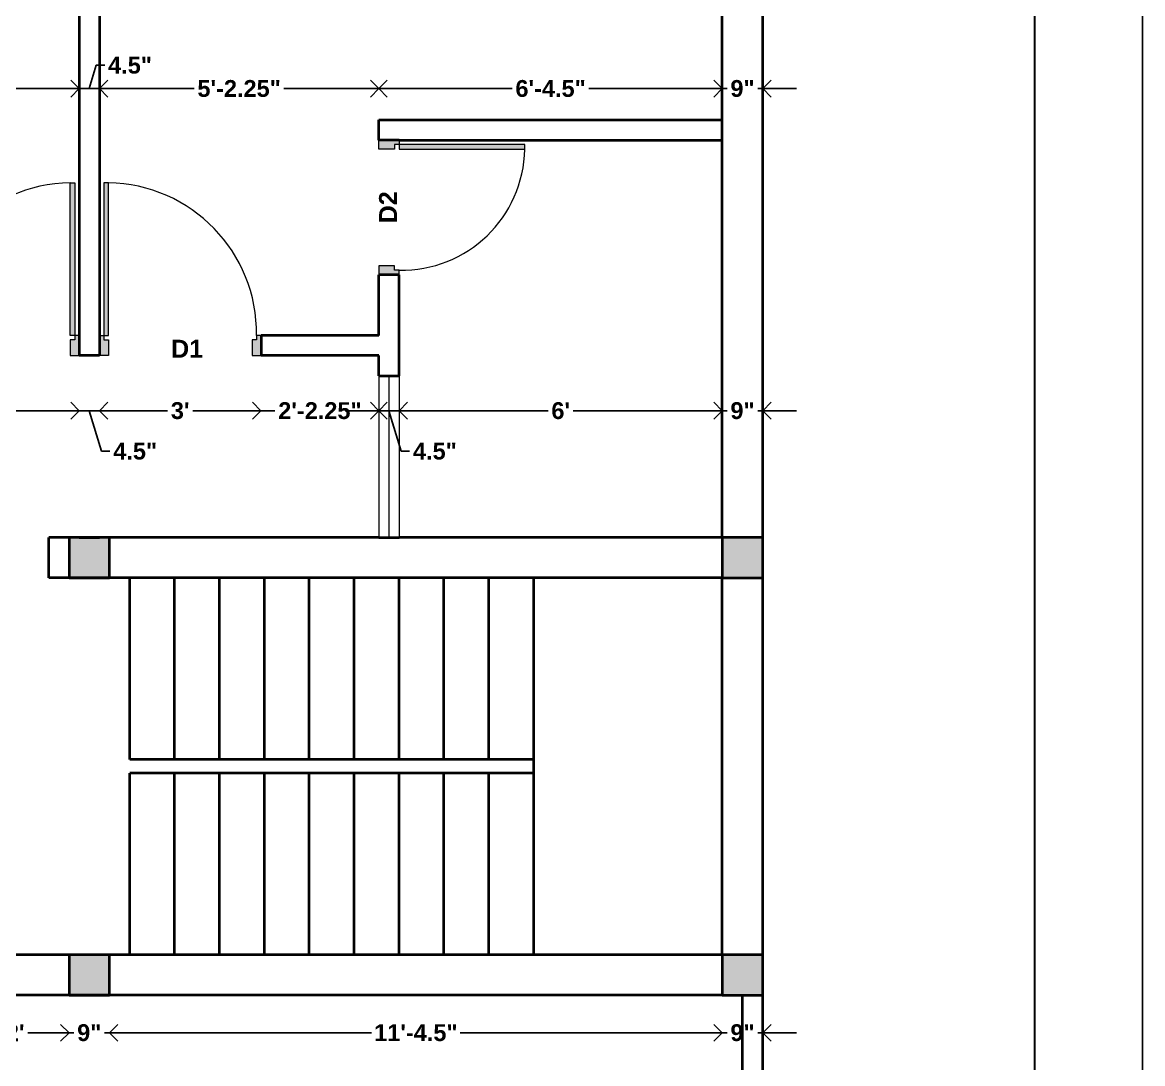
# Model space of a CAD drawing. Header units: inches. Extents: x 1457 to 6508, y 1058 to 4458.
# Drawn here: x 2435.5 to 2685, y 2806 to 3038 of the extents above; entities that cross this region are included whole.
import ezdxf

# ---------------------------------------------------------------- set-up
doc = ezdxf.new("R2010")
doc.units = ezdxf.units.IN
for name, color, linetype, lineweight in [('1.COLUMN', 1, 'Continuous', 40), ('DOOR', 3, 'Continuous', 18), ('frame', 10, 'Continuous', 30), ('WALL', 2, 'Continuous', 40), ('WALL DIMENSION', 6, 'Continuous', 13), ('WINDOW', 4, 'Continuous', 18)]:
    doc.layers.add(name, color=color, linetype=linetype, lineweight=lineweight)
doc.styles.get("Standard").update_dxf_attribs({"font": 'arialbd.ttf'})
doc.dimstyles.new('WALL DIMENSION', dxfattribs={"dimscale": 1.5, "dimtxt": 2.5, "dimasz": 2.5, "dimexe": 1.25, "dimexo": 0.625, "dimtad": 0, "dimlunit": 3, "dimtxsty": 'Standard', "dimblk": 'OPEN90', "dimcen": 2.5, "dimse1": 1, "dimse2": 1, "dimclrd": 1, "dimclrt": 3, "dimadec": 0, "dimazin": 0, "dimtfac": 1, "dimtmove": 0, "dimatfit": 3, "dimfxl": 0, "dimarcsym": 0})

# ---------------------------------------------------------------- blocks, each defined once
blk = doc.blocks.new('_Open90')
at = {"color": 0, "linetype": 'ByBlock', "lineweight": -2}
for p, q in [((0, 0), (-1, 0)), ((-0.5, 0.5), (0, 0)), ((0, 0), (-0.5, -0.5))]:
    blk.add_line(p, q, dxfattribs=at)
blk = doc.blocks.new('*D50')
at = {"layer": 'Defpoints', "color": 0}
for p in [(2412.14, 2963.76), (2448.14, 2963.76), (2448.14, 2951.48)]:
    blk.add_point(p, dxfattribs=at)
at = {"layer": 'WALL DIMENSION', "color": 1, "lineweight": -2}
for p, q in [((2415.89, 2951.48), (2427.34, 2951.48)), ((2444.39, 2951.48), (2432.95, 2951.48))]:
    blk.add_line(p, q, dxfattribs=at)
at = {"layer": 'WALL DIMENSION', "color": 1, "lineweight": -2, "xscale": 3.75, "yscale": 3.75, "zscale": 3.75, "rotation": 180}
blk.add_blockref('_Open90', (2412.14, 2951.48), dxfattribs=at)
at = {"layer": 'WALL DIMENSION', "color": 1, "lineweight": -2, "xscale": 3.75, "yscale": 3.75, "zscale": 3.75}
blk.add_blockref('_Open90', (2448.14, 2951.48), dxfattribs=at)
at = {"layer": 'WALL DIMENSION', "color": 3, "insert": (2430.14, 2951.48), "char_height": 3.75, "attachment_point": 5}
blk.add_mtext("3'", dxfattribs=at)
blk = doc.blocks.new('*D51')
at = {"layer": 'Defpoints', "color": 0}
for p in [(2448.14, 2963.76), (2452.64, 2963.76), (2452.64, 2951.48)]:
    blk.add_point(p, dxfattribs=at)
at = {"layer": 'WALL DIMENSION', "color": 1, "lineweight": -2}
for p, q in [((2444.39, 2951.48), (2440.64, 2951.48)), ((2448.14, 2951.48), (2452.64, 2951.48)), ((2448.14, 2951.48), (2452.64, 2951.48)), ((2450.39, 2951.48), (2453.1, 2942.46)), ((2456.39, 2951.48), (2460.14, 2951.48)), ((2453.1, 2942.46), (2454.97, 2942.46))]:
    blk.add_line(p, q, dxfattribs=at)
at = {"layer": 'WALL DIMENSION', "color": 1, "lineweight": -2, "xscale": 3.75, "yscale": 3.75, "zscale": 3.75}
blk.add_blockref('_Open90', (2448.14, 2951.48), dxfattribs=at)
at = {"layer": 'WALL DIMENSION', "color": 1, "lineweight": -2, "xscale": 3.75, "yscale": 3.75, "zscale": 3.75, "rotation": 180}
blk.add_blockref('_Open90', (2452.64, 2951.48), dxfattribs=at)
at = {"layer": 'WALL DIMENSION', "color": 3, "insert": (2460.62, 2942.46), "char_height": 3.75, "attachment_point": 5}
blk.add_mtext('4.5"', dxfattribs=at)
blk = doc.blocks.new('*D52')
at = {"layer": 'Defpoints', "color": 0}
for p in [(2452.64, 2963.76), (2488.64, 2963.76), (2488.64, 2951.48)]:
    blk.add_point(p, dxfattribs=at)
at = {"layer": 'WALL DIMENSION', "color": 1, "lineweight": -2}
for p, q in [((2456.39, 2951.48), (2467.84, 2951.48)), ((2484.89, 2951.48), (2473.45, 2951.48))]:
    blk.add_line(p, q, dxfattribs=at)
at = {"layer": 'WALL DIMENSION', "color": 1, "lineweight": -2, "xscale": 3.75, "yscale": 3.75, "zscale": 3.75, "rotation": 180}
blk.add_blockref('_Open90', (2452.64, 2951.48), dxfattribs=at)
at = {"layer": 'WALL DIMENSION', "color": 1, "lineweight": -2, "xscale": 3.75, "yscale": 3.75, "zscale": 3.75}
blk.add_blockref('_Open90', (2488.64, 2951.48), dxfattribs=at)
at = {"layer": 'WALL DIMENSION', "color": 3, "insert": (2470.64, 2951.48), "char_height": 3.75, "attachment_point": 5}
blk.add_mtext("3'", dxfattribs=at)
blk = doc.blocks.new('*D53')
at = {"layer": 'Defpoints', "color": 0}
for p in [(2488.64, 2963.76), (2514.89, 2963.76), (2514.89, 2951.48)]:
    blk.add_point(p, dxfattribs=at)
at = {"layer": 'WALL DIMENSION', "color": 1, "lineweight": -2}
for p, q in [((2484.89, 2951.48), (2481.14, 2951.48)), ((2488.64, 2951.48), (2491.73, 2951.48)), ((2514.89, 2951.48), (2511.8, 2951.48)), ((2518.64, 2951.48), (2522.39, 2951.48))]:
    blk.add_line(p, q, dxfattribs=at)
at = {"layer": 'WALL DIMENSION', "color": 1, "lineweight": -2, "xscale": 3.75, "yscale": 3.75, "zscale": 3.75}
blk.add_blockref('_Open90', (2488.64, 2951.48), dxfattribs=at)
at = {"layer": 'WALL DIMENSION', "color": 1, "lineweight": -2, "xscale": 3.75, "yscale": 3.75, "zscale": 3.75, "rotation": 180}
blk.add_blockref('_Open90', (2514.89, 2951.48), dxfattribs=at)
at = {"layer": 'WALL DIMENSION', "color": 3, "insert": (2501.77, 2951.48), "char_height": 3.75, "attachment_point": 5}
blk.add_mtext('2\'-2.25"', dxfattribs=at)
blk = doc.blocks.new('*D59')
at = {"layer": 'Defpoints', "color": 0}
for p in [(2514.89, 2963.76), (2519.39, 2963.12), (2519.39, 2951.48)]:
    blk.add_point(p, dxfattribs=at)
at = {"layer": 'WALL DIMENSION', "color": 1, "lineweight": -2}
for p, q in [((2511.14, 2951.48), (2507.39, 2951.48)), ((2514.89, 2951.48), (2519.39, 2951.48)), ((2514.89, 2951.48), (2519.39, 2951.48)), ((2517.14, 2951.48), (2519.85, 2942.46)), ((2523.14, 2951.48), (2526.89, 2951.48)), ((2519.85, 2942.46), (2521.72, 2942.46))]:
    blk.add_line(p, q, dxfattribs=at)
at = {"layer": 'WALL DIMENSION', "color": 1, "lineweight": -2, "xscale": 3.75, "yscale": 3.75, "zscale": 3.75}
blk.add_blockref('_Open90', (2514.89, 2951.48), dxfattribs=at)
at = {"layer": 'WALL DIMENSION', "color": 1, "lineweight": -2, "xscale": 3.75, "yscale": 3.75, "zscale": 3.75, "rotation": 180}
blk.add_blockref('_Open90', (2519.39, 2951.48), dxfattribs=at)
at = {"layer": 'WALL DIMENSION', "color": 3, "insert": (2527.37, 2942.46), "char_height": 3.75, "attachment_point": 5}
blk.add_mtext('4.5"', dxfattribs=at)
blk = doc.blocks.new('*D60')
at = {"layer": 'Defpoints', "color": 0}
for p in [(2519.39, 2963.12), (2591.39, 2963.72), (2591.39, 2951.48)]:
    blk.add_point(p, dxfattribs=at)
at = {"layer": 'WALL DIMENSION', "color": 1, "lineweight": -2}
for p, q in [((2523.14, 2951.48), (2552.6, 2951.48)), ((2587.64, 2951.48), (2558.18, 2951.48))]:
    blk.add_line(p, q, dxfattribs=at)
at = {"layer": 'WALL DIMENSION', "color": 1, "lineweight": -2, "xscale": 3.75, "yscale": 3.75, "zscale": 3.75, "rotation": 180}
blk.add_blockref('_Open90', (2519.39, 2951.48), dxfattribs=at)
at = {"layer": 'WALL DIMENSION', "color": 1, "lineweight": -2, "xscale": 3.75, "yscale": 3.75, "zscale": 3.75}
blk.add_blockref('_Open90', (2591.39, 2951.48), dxfattribs=at)
at = {"layer": 'WALL DIMENSION', "color": 3, "insert": (2555.39, 2951.48), "char_height": 3.75, "attachment_point": 5}
blk.add_mtext("6'", dxfattribs=at)
blk = doc.blocks.new('*D61')
at = {"layer": 'Defpoints', "color": 0}
for p in [(2591.39, 2963.72), (2600.39, 2963.43), (2600.39, 2951.48)]:
    blk.add_point(p, dxfattribs=at)
at = {"layer": 'WALL DIMENSION', "color": 1, "lineweight": -2}
for p, q in [((2587.64, 2951.48), (2583.89, 2951.48)), ((2591.39, 2951.48), (2592.47, 2951.48)), ((2600.39, 2951.48), (2599.31, 2951.48)), ((2604.14, 2951.48), (2607.89, 2951.48))]:
    blk.add_line(p, q, dxfattribs=at)
at = {"layer": 'WALL DIMENSION', "color": 1, "lineweight": -2, "xscale": 3.75, "yscale": 3.75, "zscale": 3.75}
blk.add_blockref('_Open90', (2591.39, 2951.48), dxfattribs=at)
at = {"layer": 'WALL DIMENSION', "color": 1, "lineweight": -2, "xscale": 3.75, "yscale": 3.75, "zscale": 3.75, "rotation": 180}
blk.add_blockref('_Open90', (2600.39, 2951.48), dxfattribs=at)
at = {"layer": 'WALL DIMENSION', "color": 3, "insert": (2595.89, 2951.48), "char_height": 3.75, "attachment_point": 5}
blk.add_mtext('9"', dxfattribs=at)
blk = doc.blocks.new('*D161')
at = {"layer": 'Defpoints', "color": 0}
for p in [(2448.14, 3023.25), (2385.89, 3016.26), (2448.14, 3014.68)]:
    blk.add_point(p, dxfattribs=at)
at = {"layer": 'WALL DIMENSION', "color": 1, "lineweight": -2}
for p, q in [((2389.64, 3023.25), (2407.03, 3023.25)), ((2444.39, 3023.25), (2427, 3023.25))]:
    blk.add_line(p, q, dxfattribs=at)
at = {"layer": 'WALL DIMENSION', "color": 1, "lineweight": -2, "xscale": 3.75, "yscale": 3.75, "zscale": 3.75, "rotation": 180}
blk.add_blockref('_Open90', (2385.89, 3023.25), dxfattribs=at)
at = {"layer": 'WALL DIMENSION', "color": 1, "lineweight": -2, "xscale": 3.75, "yscale": 3.75, "zscale": 3.75}
blk.add_blockref('_Open90', (2448.14, 3023.25), dxfattribs=at)
at = {"layer": 'WALL DIMENSION', "color": 3, "insert": (2417.02, 3023.25), "char_height": 3.75, "attachment_point": 5}
blk.add_mtext('5\'-2.25"', dxfattribs=at)
blk = doc.blocks.new('*D162')
at = {"layer": 'Defpoints', "color": 0}
for p in [(2452.64, 3023.25), (2448.14, 3014.68), (2452.64, 3014.68)]:
    blk.add_point(p, dxfattribs=at)
at = {"layer": 'WALL DIMENSION', "color": 1, "lineweight": -2}
for p, q in [((2450.39, 3023.25), (2451.95, 3028.44)), ((2451.95, 3028.44), (2453.83, 3028.44)), ((2444.39, 3023.25), (2440.64, 3023.25)), ((2448.14, 3023.25), (2452.64, 3023.25)), ((2448.14, 3023.25), (2452.64, 3023.25)), ((2456.39, 3023.25), (2460.14, 3023.25))]:
    blk.add_line(p, q, dxfattribs=at)
at = {"layer": 'WALL DIMENSION', "color": 1, "lineweight": -2, "xscale": 3.75, "yscale": 3.75, "zscale": 3.75}
blk.add_blockref('_Open90', (2448.14, 3023.25), dxfattribs=at)
at = {"layer": 'WALL DIMENSION', "color": 1, "lineweight": -2, "xscale": 3.75, "yscale": 3.75, "zscale": 3.75, "rotation": 180}
blk.add_blockref('_Open90', (2452.64, 3023.25), dxfattribs=at)
at = {"layer": 'WALL DIMENSION', "color": 3, "insert": (2459.47, 3028.44), "char_height": 3.75, "attachment_point": 5}
blk.add_mtext('4.5"', dxfattribs=at)
blk = doc.blocks.new('*D163')
at = {"layer": 'Defpoints', "color": 0}
for p in [(2514.89, 3023.25), (2452.64, 3014.68), (2514.89, 3016.26)]:
    blk.add_point(p, dxfattribs=at)
at = {"layer": 'WALL DIMENSION', "color": 1, "lineweight": -2}
for p, q in [((2456.39, 3023.25), (2473.78, 3023.25)), ((2511.14, 3023.25), (2493.75, 3023.25))]:
    blk.add_line(p, q, dxfattribs=at)
at = {"layer": 'WALL DIMENSION', "color": 1, "lineweight": -2, "xscale": 3.75, "yscale": 3.75, "zscale": 3.75, "rotation": 180}
blk.add_blockref('_Open90', (2452.64, 3023.25), dxfattribs=at)
at = {"layer": 'WALL DIMENSION', "color": 1, "lineweight": -2, "xscale": 3.75, "yscale": 3.75, "zscale": 3.75}
blk.add_blockref('_Open90', (2514.89, 3023.25), dxfattribs=at)
at = {"layer": 'WALL DIMENSION', "color": 3, "insert": (2483.77, 3023.25), "char_height": 3.75, "attachment_point": 5}
blk.add_mtext('5\'-2.25"', dxfattribs=at)
blk = doc.blocks.new('*D164')
at = {"layer": 'Defpoints', "color": 0}
for p in [(2591.39, 3023.25), (2514.89, 3016.26), (2591.39, 3016.26)]:
    blk.add_point(p, dxfattribs=at)
at = {"layer": 'WALL DIMENSION', "color": 1, "lineweight": -2}
for p, q in [((2518.64, 3023.25), (2544.61, 3023.25)), ((2587.64, 3023.25), (2561.67, 3023.25))]:
    blk.add_line(p, q, dxfattribs=at)
at = {"layer": 'WALL DIMENSION', "color": 1, "lineweight": -2, "xscale": 3.75, "yscale": 3.75, "zscale": 3.75, "rotation": 180}
blk.add_blockref('_Open90', (2514.89, 3023.25), dxfattribs=at)
at = {"layer": 'WALL DIMENSION', "color": 1, "lineweight": -2, "xscale": 3.75, "yscale": 3.75, "zscale": 3.75}
blk.add_blockref('_Open90', (2591.39, 3023.25), dxfattribs=at)
at = {"layer": 'WALL DIMENSION', "color": 3, "insert": (2553.14, 3023.25), "char_height": 3.75, "attachment_point": 5}
blk.add_mtext('6\'-4.5"', dxfattribs=at)
blk = doc.blocks.new('*D165')
at = {"layer": 'Defpoints', "color": 0}
for p in [(2600.39, 3023.25), (2591.39, 3016.26), (2600.39, 3016.32)]:
    blk.add_point(p, dxfattribs=at)
at = {"layer": 'WALL DIMENSION', "color": 1, "lineweight": -2}
for p, q in [((2587.64, 3023.25), (2583.89, 3023.25)), ((2591.39, 3023.25), (2592.47, 3023.25)), ((2600.39, 3023.25), (2599.31, 3023.25)), ((2604.14, 3023.25), (2607.89, 3023.25))]:
    blk.add_line(p, q, dxfattribs=at)
at = {"layer": 'WALL DIMENSION', "color": 1, "lineweight": -2, "xscale": 3.75, "yscale": 3.75, "zscale": 3.75}
blk.add_blockref('_Open90', (2591.39, 3023.25), dxfattribs=at)
at = {"layer": 'WALL DIMENSION', "color": 1, "lineweight": -2, "xscale": 3.75, "yscale": 3.75, "zscale": 3.75, "rotation": 180}
blk.add_blockref('_Open90', (2600.39, 3023.25), dxfattribs=at)
at = {"layer": 'WALL DIMENSION', "color": 3, "insert": (2595.89, 3023.25), "char_height": 3.75, "attachment_point": 5}
blk.add_mtext('9"', dxfattribs=at)
blk = doc.blocks.new('*D25')
at = {"layer": 'Defpoints', "color": 0}
for p in [(2421.89, 2821.26), (2445.89, 2821.26), (2445.89, 2812.9)]:
    blk.add_point(p, dxfattribs=at)
at = {"layer": 'WALL DIMENSION', "color": 1, "lineweight": -2}
for p, q in [((2425.64, 2812.9), (2431.05, 2812.9)), ((2442.14, 2812.9), (2436.73, 2812.9))]:
    blk.add_line(p, q, dxfattribs=at)
at = {"layer": 'WALL DIMENSION', "color": 1, "lineweight": -2, "xscale": 3.75, "yscale": 3.75, "zscale": 3.75, "rotation": 180}
blk.add_blockref('_Open90', (2421.89, 2812.9), dxfattribs=at)
at = {"layer": 'WALL DIMENSION', "color": 1, "lineweight": -2, "xscale": 3.75, "yscale": 3.75, "zscale": 3.75}
blk.add_blockref('_Open90', (2445.89, 2812.9), dxfattribs=at)
at = {"layer": 'WALL DIMENSION', "color": 3, "insert": (2433.89, 2812.9), "char_height": 3.75, "attachment_point": 5}
blk.add_mtext("2'", dxfattribs=at)
blk = doc.blocks.new('*D26')
at = {"layer": 'Defpoints', "color": 0}
for p in [(2445.89, 2821.26), (2454.89, 2821.26), (2454.89, 2812.9)]:
    blk.add_point(p, dxfattribs=at)
at = {"layer": 'WALL DIMENSION', "color": 1, "lineweight": -2}
for p, q in [((2442.14, 2812.9), (2438.39, 2812.9)), ((2445.89, 2812.9), (2446.97, 2812.9)), ((2454.89, 2812.9), (2453.81, 2812.9)), ((2458.64, 2812.9), (2462.39, 2812.9))]:
    blk.add_line(p, q, dxfattribs=at)
at = {"layer": 'WALL DIMENSION', "color": 1, "lineweight": -2, "xscale": 3.75, "yscale": 3.75, "zscale": 3.75}
blk.add_blockref('_Open90', (2445.89, 2812.9), dxfattribs=at)
at = {"layer": 'WALL DIMENSION', "color": 1, "lineweight": -2, "xscale": 3.75, "yscale": 3.75, "zscale": 3.75, "rotation": 180}
blk.add_blockref('_Open90', (2454.89, 2812.9), dxfattribs=at)
at = {"layer": 'WALL DIMENSION', "color": 3, "insert": (2450.39, 2812.9), "char_height": 3.75, "attachment_point": 5}
blk.add_mtext('9"', dxfattribs=at)
blk = doc.blocks.new('*D33')
at = {"layer": 'Defpoints', "color": 0}
for p in [(2454.89, 2821.26), (2591.39, 2821.26), (2591.39, 2812.9)]:
    blk.add_point(p, dxfattribs=at)
at = {"layer": 'WALL DIMENSION', "color": 1, "lineweight": -2}
for p, q in [((2458.64, 2812.9), (2513.25, 2812.9)), ((2587.64, 2812.9), (2533.03, 2812.9))]:
    blk.add_line(p, q, dxfattribs=at)
at = {"layer": 'WALL DIMENSION', "color": 1, "lineweight": -2, "xscale": 3.75, "yscale": 3.75, "zscale": 3.75, "rotation": 180}
blk.add_blockref('_Open90', (2454.89, 2812.9), dxfattribs=at)
at = {"layer": 'WALL DIMENSION', "color": 1, "lineweight": -2, "xscale": 3.75, "yscale": 3.75, "zscale": 3.75}
blk.add_blockref('_Open90', (2591.39, 2812.9), dxfattribs=at)
at = {"layer": 'WALL DIMENSION', "color": 3, "insert": (2523.14, 2812.9), "char_height": 3.75, "attachment_point": 5}
blk.add_mtext('11\'-4.5"', dxfattribs=at)
blk = doc.blocks.new('*D34')
at = {"layer": 'Defpoints', "color": 0}
for p in [(2591.39, 2821.26), (2600.39, 2821.26), (2600.39, 2812.9)]:
    blk.add_point(p, dxfattribs=at)
at = {"layer": 'WALL DIMENSION', "color": 1, "lineweight": -2}
for p, q in [((2587.64, 2812.9), (2583.89, 2812.9)), ((2591.39, 2812.9), (2592.47, 2812.9)), ((2600.39, 2812.9), (2599.31, 2812.9)), ((2604.14, 2812.9), (2607.89, 2812.9))]:
    blk.add_line(p, q, dxfattribs=at)
at = {"layer": 'WALL DIMENSION', "color": 1, "lineweight": -2, "xscale": 3.75, "yscale": 3.75, "zscale": 3.75}
blk.add_blockref('_Open90', (2591.39, 2812.9), dxfattribs=at)
at = {"layer": 'WALL DIMENSION', "color": 1, "lineweight": -2, "xscale": 3.75, "yscale": 3.75, "zscale": 3.75, "rotation": 180}
blk.add_blockref('_Open90', (2600.39, 2812.9), dxfattribs=at)
at = {"layer": 'WALL DIMENSION', "color": 3, "insert": (2595.89, 2812.9), "char_height": 3.75, "attachment_point": 5}
blk.add_mtext('9"', dxfattribs=at)

msp = doc.modelspace()

# ---------------------------------------------------------------- hatches: boundary and pattern name
at = {"layer": '1.COLUMN'}
h = msp.add_hatch(color=256, dxfattribs=at)
h.dxf.hatch_style = 1
h.paths.add_polyline_path([(2454.8913, 2923.2629), (2445.8913, 2923.2629), (2445.8913, 2914.2629), (2454.8913, 2914.2629)])
h = msp.add_hatch(color=256, dxfattribs=at)
h.dxf.hatch_style = 1
h.paths.add_polyline_path([(2600.3913, 2923.2629), (2591.3913, 2923.2629), (2591.3913, 2914.2629), (2600.3913, 2914.2629)])
h = msp.add_hatch(color=256, dxfattribs=at)
h.dxf.hatch_style = 1
h.paths.add_polyline_path([(2454.8913, 2830.2629), (2445.8913, 2830.2629), (2445.8913, 2821.2629), (2454.8913, 2821.2629)])
h = msp.add_hatch(color=256, dxfattribs=at)
h.dxf.hatch_style = 1
h.paths.add_polyline_path([(2600.3913, 2830.2629), (2591.3913, 2830.2629), (2591.3913, 2821.2629), (2600.3913, 2821.2629)])
at = {"layer": 'DOOR'}
h = msp.add_hatch(color=256, dxfattribs=at)
h.dxf.hatch_style = 1
h.paths.add_polyline_path([(2547.3913, 3009.7629), (2547.3913, 3010.7629), (2519.3913, 3010.7629), (2519.3913, 3009.7629)])
h.paths.add_polyline_path([(2518.3913, 3009.7629), (2518.3913, 3010.7629), (2519.3913, 3010.7629), (2519.3913, 3011.7629), (2514.8913, 3011.7629), (2514.8913, 3009.7629)])
h.paths.add_polyline_path([(2519.3913, 2981.7629), (2519.3913, 2982.7629), (2518.3913, 2982.7629), (2518.3913, 2983.7629), (2514.8913, 2983.7629), (2514.8913, 2981.7629)])
h = msp.add_hatch(color=256, dxfattribs=at)
h.dxf.hatch_style = 1
h.paths.add_polyline_path([(2446.1413, 3002.2629), (2447.1413, 3002.2629), (2447.1413, 2968.2629), (2446.1413, 2968.2629)])
h.paths.add_polyline_path([(2446.1413, 2967.2629), (2447.1413, 2967.2629), (2447.1413, 2968.2629), (2448.1413, 2968.2629), (2448.1413, 2963.7629), (2446.1413, 2963.7629)])
h.paths.add_polyline_path([(2412.1413, 2968.2629), (2413.1413, 2968.2629), (2413.1413, 2967.2629), (2414.1413, 2967.2629), (2414.1413, 2963.7629), (2412.1413, 2963.7629)])
h = msp.add_hatch(color=256, dxfattribs=at)
h.dxf.hatch_style = 1
h.paths.add_polyline_path([(2454.6413, 3002.2629), (2453.6413, 3002.2629), (2453.6413, 2968.2629), (2454.6413, 2968.2629)])
h.paths.add_polyline_path([(2454.6413, 2967.2629), (2453.6413, 2967.2629), (2453.6413, 2968.2629), (2452.6413, 2968.2629), (2452.6413, 2963.7629), (2454.6413, 2963.7629)])
h.paths.add_polyline_path([(2488.6413, 2968.2629), (2487.6413, 2968.2629), (2487.6413, 2967.2629), (2486.6413, 2967.2629), (2486.6413, 2963.7629), (2488.6413, 2963.7629)])

# ---------------------------------------------------------------- linework, layer by layer
msp.add_lwpolyline([(1456.9306, 3306.146), (2684.996, 3306.146), (2684.996, 2211.2062), (1456.9306, 2211.2062)], close=True)
at = {"layer": '1.COLUMN'}
for points in [[(2445.8913, 2914.2629), (2454.8913, 2914.2629), (2454.8913, 2923.2629), (2445.8913, 2923.2629)], [(2591.3913, 2914.2629), (2600.3913, 2914.2629), (2600.3913, 2923.2629), (2591.3913, 2923.2629)], [(2445.8913, 2821.2629), (2454.8913, 2821.2629), (2454.8913, 2830.2629), (2445.8913, 2830.2629)], [(2591.3913, 2821.2629), (2600.3913, 2821.2629), (2600.3913, 2830.2629), (2591.3913, 2830.2629)]]:
    msp.add_lwpolyline(points, close=True, dxfattribs=at)
at = {"layer": 'DOOR'}
for p, q in [((2514.8913, 3011.7629), (2519.3913, 3011.7629)), ((2514.8913, 3009.7629), (2514.8913, 3011.7629)), ((2519.3913, 3011.7629), (2519.3913, 3010.7629)), ((2518.3913, 3009.7629), (2514.8913, 3009.7629)), ((2519.3913, 3010.7629), (2518.3913, 3010.7629)), ((2518.3913, 3010.7629), (2518.3913, 3009.7629)), ((2518.3913, 2983.7629), (2514.8913, 2983.7629)), ((2514.8913, 2983.7629), (2514.8913, 2981.7629)), ((2514.8913, 2981.7629), (2519.3913, 2981.7629)), ((2518.3913, 2982.7629), (2518.3913, 2983.7629)), ((2519.3913, 2982.7629), (2518.3913, 2982.7629)), ((2519.3913, 2981.7629), (2519.3913, 2982.7629)), ((2447.1413, 2967.2629), (2446.1413, 2967.2629)), ((2446.1413, 2967.2629), (2446.1413, 2963.7629)), ((2448.1413, 2968.2629), (2447.1413, 2968.2629)), ((2447.1413, 2968.2629), (2447.1413, 2967.2629)), ((2448.1413, 2963.7629), (2448.1413, 2968.2629)), ((2452.6413, 2963.7629), (2452.6413, 2968.2629)), ((2452.6413, 2968.2629), (2453.6413, 2968.2629)), ((2453.6413, 2968.2629), (2453.6413, 2967.2629)), ((2453.6413, 2967.2629), (2454.6413, 2967.2629)), ((2454.6413, 2967.2629), (2454.6413, 2963.7629)), ((2487.6413, 2967.2629), (2486.6413, 2967.2629)), ((2486.6413, 2967.2629), (2486.6413, 2963.7629)), ((2488.6413, 2968.2629), (2487.6413, 2968.2629)), ((2487.6413, 2968.2629), (2487.6413, 2967.2629)), ((2488.6413, 2963.7629), (2488.6413, 2968.2629)), ((2446.1413, 2963.7629), (2448.1413, 2963.7629)), ((2454.6413, 2963.7629), (2452.6413, 2963.7629)), ((2486.6413, 2963.7629), (2488.6413, 2963.7629))]:
    msp.add_line(p, q, dxfattribs=at)
for points in [[(2519.3913, 3010.7629), (2519.3913, 3009.7629), (2547.3913, 3009.7629), (2547.3913, 3010.7629)], [(2447.1413, 2968.2629), (2446.1413, 2968.2629), (2446.1413, 3002.2629), (2447.1413, 3002.2629)], [(2453.6413, 2968.2629), (2454.6413, 2968.2629), (2454.6413, 3002.2629), (2453.6413, 3002.2629)]]:
    msp.add_lwpolyline(points, close=True, dxfattribs=at)
for centre, radius, start, end in [((2519.8913, 3010.2629), 27.5045, 268.958373, 358.958373), ((2446.6413, 2968.7629), 33.5037, 90.855097, 180.855097), ((2454.1413, 2968.7629), 33.5037, 359.144903, 89.144903)]:
    msp.add_arc(centre, radius, start, end, dxfattribs=at)
at = {"layer": 'frame'}
msp.add_lwpolyline([(1481.0147, 3282.0619), (2660.9119, 3282.0619), (2660.9119, 2235.2903), (1481.0147, 2235.2903)], close=True, dxfattribs=at)
at = {"layer": 'WALL'}
for p, q in [((2600.3913, 2821.2629), (2600.3913, 3157.2629)), ((2448.1413, 3148.2629), (2448.1413, 2968.2629)), ((2452.6413, 3148.2629), (2452.6413, 2968.2629)), ((2591.3913, 2923.2629), (2591.3913, 3148.2629)), ((2514.8913, 3011.7629), (2514.8913, 3016.2629)), ((2514.8913, 3016.2629), (2591.3913, 3016.2629)), ((2519.3913, 3011.7629), (2514.8913, 3011.7629)), ((2519.3913, 3011.7629), (2591.3913, 3011.7629)), ((2514.8913, 2968.2629), (2514.8913, 2981.7629)), ((2519.3913, 2981.7629), (2514.8913, 2981.7629)), ((2519.3913, 2959.2629), (2519.3913, 2981.7629)), ((2448.1413, 2968.2629), (2448.1413, 2963.7629)), ((2452.6413, 2968.2629), (2452.6413, 2963.7629)), ((2514.8913, 2968.2629), (2488.6413, 2968.2629)), ((2488.6413, 2968.2629), (2488.6413, 2963.7629)), ((2452.6413, 2963.7629), (2448.1413, 2963.7629)), ((2514.8913, 2963.7629), (2488.6413, 2963.7629)), ((2514.8913, 2959.2629), (2514.8913, 2963.7629)), ((2514.8913, 2959.2629), (2519.3913, 2959.2629)), ((2448.1413, 2923.2629), (2441.3913, 2923.2629)), ((2441.3913, 2914.2629), (2441.3913, 2923.2629)), ((2448.1413, 2923.2629), (2452.6413, 2923.2629)), ((2514.8913, 2923.2629), (2452.6413, 2923.2629)), ((2514.8913, 2923.2629), (2519.3913, 2923.2629)), ((2591.3913, 2923.2629), (2519.3913, 2923.2629)), ((2591.3913, 2914.2629), (2441.3913, 2914.2629)), ((2459.3913, 2873.7629), (2459.3913, 2914.2629)), ((2469.3913, 2873.7629), (2469.3913, 2914.2629)), ((2479.3913, 2873.7629), (2479.3913, 2914.2629)), ((2489.3913, 2873.7629), (2489.3913, 2914.2629)), ((2499.3913, 2873.7629), (2499.3913, 2914.2629)), ((2509.3913, 2873.7629), (2509.3913, 2914.2629)), ((2519.3913, 2873.7629), (2519.3913, 2914.2629)), ((2529.3913, 2873.7629), (2529.3913, 2914.2629)), ((2539.3913, 2873.7629), (2539.3913, 2914.2629)), ((2549.3913, 2830.2629), (2549.3913, 2914.2629)), ((2591.3913, 2830.2629), (2591.3913, 2914.2629)), ((2549.3913, 2873.7629), (2459.3913, 2873.7629)), ((2549.3913, 2870.7629), (2459.3913, 2870.7629)), ((2459.3913, 2830.2629), (2459.3913, 2870.7629)), ((2469.3913, 2830.2629), (2469.3913, 2870.7629)), ((2479.3913, 2830.2629), (2479.3913, 2870.7629)), ((2489.3913, 2830.2629), (2489.3913, 2870.7629)), ((2499.3913, 2830.2629), (2499.3913, 2870.7629)), ((2509.3913, 2830.2629), (2509.3913, 2870.7629)), ((2519.3913, 2830.2629), (2519.3913, 2870.7629)), ((2529.3913, 2830.2629), (2529.3913, 2870.7629)), ((2539.3913, 2830.2629), (2539.3913, 2870.7629)), ((2591.3913, 2830.2629), (2421.8913, 2830.2629)), ((2591.3913, 2821.2629), (2421.8913, 2821.2629)), ((2595.8913, 2632.2629), (2595.8913, 2821.2629)), ((2600.3913, 2632.2629), (2600.3913, 2821.2629))]:
    msp.add_line(p, q, dxfattribs=at)
at = {"layer": 'WINDOW'}
for p, q in [((2514.8913, 2959.2629), (2514.8913, 2923.2629)), ((2517.1413, 2959.2629), (2517.1413, 2923.2629)), ((2519.3913, 2959.2629), (2519.3913, 2923.2629))]:
    msp.add_line(p, q, dxfattribs=at)

# ---------------------------------------------------------------- texts
at = {"layer": 'DOOR'}
msp.add_text('D2', height=4, rotation=90, dxfattribs=at).set_placement((2518.9375, 2993.2264))
msp.add_text('D1', height=4, dxfattribs=at).set_placement((2468.6137, 2963.2962))

# ---------------------------------------------------------------- dimensions: what is measured, and where the dimension line sits
at = {"layer": 'WALL DIMENSION'}
for base, p1, p2, picture, middle in [((2452.6413, 3023.2458), (2448.1413, 3014.6824), (2452.6413, 3014.6824), '*D162', (2454.7626, 3028.4417)), ((2448.1413, 3023.2458), (2385.8913, 3016.2629), (2448.1413, 3014.6824), '*D161', (2417.0163, 3023.2458)), ((2514.8913, 3023.2458), (2452.6413, 3014.6824), (2514.8913, 3016.2629), '*D163', (2483.7663, 3023.2458)), ((2591.3913, 3023.2458), (2514.8913, 3016.2629), (2591.3913, 3016.2629), '*D164', (2553.1413, 3023.2458)), ((2600.3913, 3023.2458), (2591.3913, 3016.2629), (2600.3913, 3016.3214), '*D165', (2595.8913, 3023.2458)), ((2448.1413, 2951.4818), (2412.1413, 2963.7629), (2448.1413, 2963.7629), '*D50', (2430.1413, 2951.4818)), ((2452.6413, 2951.4818), (2448.1413, 2963.7629), (2452.6413, 2963.7629), '*D51', (2455.9114, 2942.4566)), ((2488.6413, 2951.4818), (2452.6413, 2963.7629), (2488.6413, 2963.7629), '*D52', (2470.6413, 2951.4818)), ((2514.8913, 2951.4818), (2488.6413, 2963.7629), (2514.8913, 2963.7629), '*D53', (2501.7663, 2951.4818)), ((2519.3913, 2951.4818), (2514.8913, 2963.7629), (2519.3913, 2963.1228), '*D59', (2522.6614, 2942.4566)), ((2591.3913, 2951.4818), (2519.3913, 2963.1228), (2591.3913, 2963.7198), '*D60', (2555.3913, 2951.4818)), ((2600.3913, 2951.4818), (2591.3913, 2963.7198), (2600.3913, 2963.4277), '*D61', (2595.8913, 2951.4818)), ((2445.8913, 2812.9001), (2421.8913, 2821.2629), (2445.8913, 2821.2629), '*D25', (2433.8913, 2812.9001)), ((2454.8913, 2812.9001), (2445.8913, 2821.2629), (2454.8913, 2821.2629), '*D26', (2450.3913, 2812.9001)), ((2591.3913, 2812.9001), (2454.8913, 2821.2629), (2591.3913, 2821.2629), '*D33', (2523.1413, 2812.9001)), ((2600.3913, 2812.9001), (2591.3913, 2821.2629), (2600.3913, 2821.2629), '*D34', (2595.8913, 2812.9001))]:
    dim = msp.add_linear_dim(base=base, p1=p1, p2=p2, dimstyle='WALL DIMENSION', override={"dimtmove": 1}, dxfattribs=at)
    dim.commit()
    dim.dimension.update_dxf_attribs({"geometry": picture, "text_midpoint": middle})

doc.saveas('drawing.dxf')
